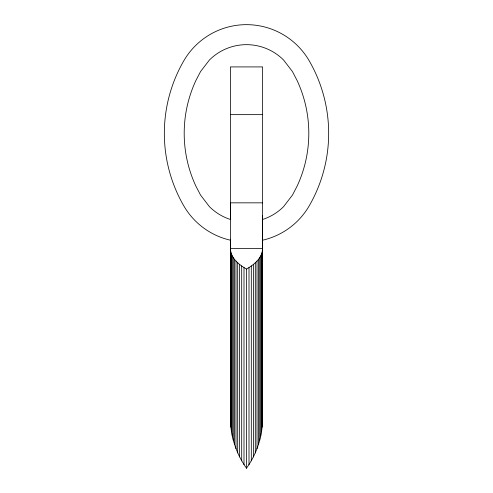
<?xml version="1.0" encoding="UTF-8"?>
<svg xmlns="http://www.w3.org/2000/svg" width="493" height="493" viewBox="0 0 493 493"><rect width="100%" height="100%" fill="white"/><g stroke="black" fill="none" stroke-linecap="round" stroke-linejoin="round"><path stroke-width="0.74" d="M230.397 239.253L230.397 418.126C230.404 435.954 236.092 453.696 246.5 468.171C256.908 453.696 262.596 435.954 262.603 418.126L262.603 66.919L230.397 66.919L230.397 219.28M262.14 427.166L262.14 252.256L262.603 248.626L230.397 248.626L230.86 252.256L230.86 427.166M246.5 468.35L246.5 269.061C253.137 265.197 259.971 259.99 262.14 252.256M230.397 114.641L262.603 114.641M262.603 202.839L230.397 202.839L230.397 418.274M230.86 252.256C233.029 259.99 239.863 265.197 246.5 269.061M262.603 215.885L262.603 418.274M261.561 254.061L261.561 431.585M260.76 255.849L260.76 435.966M259.731 257.617L259.731 440.298M258.48 259.361L258.48 444.575M257.007 261.074L257.007 448.778M255.312 262.757L255.312 452.901M253.414 264.402L253.414 456.931M251.307 265.998L251.307 460.856M249.002 267.557L249.002 464.665M243.998 267.557L243.998 464.665M241.693 265.998L241.693 460.856M239.586 264.402L239.586 456.931M237.688 262.757L237.688 452.901M235.993 261.074L235.993 448.778M234.52 259.361L234.52 444.575M233.269 257.617L233.269 440.298M232.24 255.849L232.24 435.966M231.439 254.061L231.439 431.585M262.325 240.27A72.459 72.459 0 0 0 309.247 205.791A144.911 144.911 0 0 0 309.247 60.879A72.459 72.459 0 0 0 183.753 60.879A144.911 144.911 0 0 0 183.753 205.791A72.459 72.459 0 0 0 230.675 240.27M262.258 219.582A52.443 52.443 0 0 0 283.586 206.647L292.454 195.086L297.088 186.181A125.056 125.056 0 0 0 297.088 80.482L292.454 71.577L283.586 60.023A52.443 52.443 0 0 0 209.414 60.023L200.546 71.577L195.912 80.482A125.056 125.056 0 0 0 195.912 186.181L200.546 195.086L209.414 206.647A52.443 52.443 0 0 0 230.742 219.582"/></g></svg>
